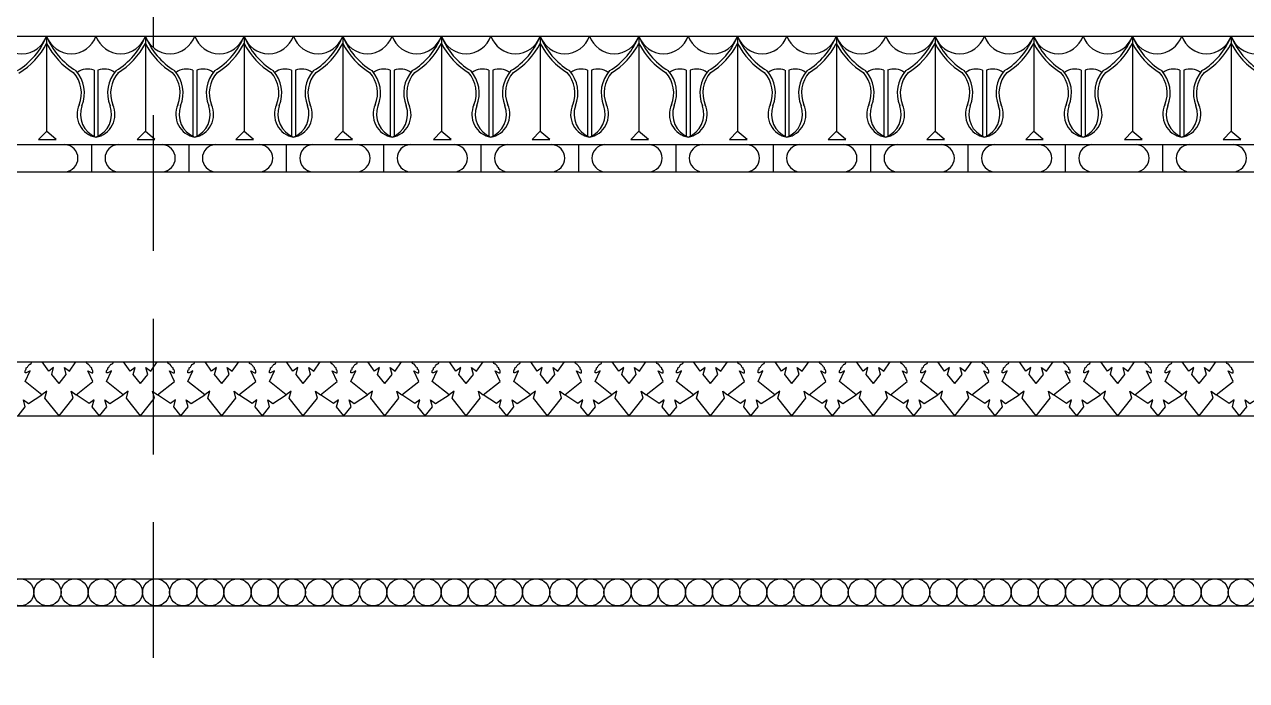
# Model space of a CAD drawing. Extents: x 140 to 2512, y 69 to 3554.
# Drawn here: x 627.9 to 1078.1, y 2522.1 to 2763.9 of the extents above; entities that cross this region are included whole.
import ezdxf

# ---------------------------------------------------------------- set-up
doc = ezdxf.new("R2010")
doc.units = 0
doc.header["$LTSCALE"] = 10
doc.header["$MEASUREMENT"] = 0
doc.linetypes.add('HIDDEN', pattern=[0.375, 0.25, -0.125])
for name, color, linetype in [('3', 3, 'CONTINUOUS'), ('7', 7, 'CONTINUOUS'), ('BH', 3, 'CONTINUOUS')]:
    doc.layers.add(name, color=color, linetype=linetype)

msp = doc.modelspace()

# ---------------------------------------------------------------- linework, layer by layer
at = {"layer": '3', "linetype": 'HIDDEN', "ltscale": 20}
msp.add_line((675.45, 205.47), (675.45, 3554.39), dxfattribs=at)
at = {"layer": '3'}
for p, q in [((636.11, 2759.59), (636.11, 2724.46)), ((672.47, 2759.59), (672.47, 2724.46)), ((708.84, 2759.59), (708.84, 2724.46)), ((745.2, 2759.59), (745.2, 2724.46)), ((781.56, 2759.59), (781.56, 2724.46)), ((817.93, 2759.59), (817.93, 2724.46)), ((854.29, 2759.59), (854.29, 2724.46)), ((890.65, 2759.59), (890.65, 2724.46)), ((927.02, 2759.59), (927.02, 2724.46)), ((963.38, 2759.59), (963.38, 2724.46)), ((999.74, 2759.59), (999.74, 2724.46)), ((1036.11, 2759.59), (1036.11, 2724.46)), ((1072.47, 2759.59), (1072.47, 2724.46)), ((653.56, 2747.03), (653.56, 2722.65)), ((655.02, 2747.03), (655.02, 2722.65)), ((689.93, 2747.03), (689.93, 2722.65)), ((691.38, 2747.03), (691.38, 2722.65)), ((726.29, 2747.03), (726.29, 2722.65)), ((727.74, 2747.03), (727.74, 2722.65)), ((762.65, 2747.03), (762.65, 2722.65)), ((764.11, 2747.03), (764.11, 2722.65)), ((799.02, 2747.03), (799.02, 2722.65)), ((800.47, 2747.03), (800.47, 2722.65)), ((835.38, 2747.03), (835.38, 2722.65)), ((836.84, 2747.03), (836.84, 2722.65)), ((871.74, 2747.03), (871.74, 2722.65)), ((873.2, 2747.03), (873.2, 2722.65)), ((908.11, 2747.03), (908.11, 2722.65)), ((909.56, 2747.03), (909.56, 2722.65)), ((944.47, 2747.03), (944.47, 2722.65)), ((945.93, 2747.03), (945.93, 2722.65)), ((980.84, 2747.03), (980.84, 2722.65)), ((982.29, 2747.03), (982.29, 2722.65)), ((1017.2, 2747.03), (1017.2, 2722.65)), ((1018.65, 2747.03), (1018.65, 2722.65)), ((1053.56, 2747.03), (1053.56, 2722.65)), ((1055.02, 2747.03), (1055.02, 2722.65)), ((636.13, 2724.56), (633.14, 2721.44)), ((639.63, 2721.44), (636, 2724.56)), ((672.49, 2724.56), (669.5, 2721.44)), ((676, 2721.44), (672.36, 2724.56)), ((708.85, 2724.56), (705.86, 2721.44)), ((712.36, 2721.44), (708.72, 2724.56)), ((745.22, 2724.56), (742.23, 2721.44)), ((748.73, 2721.44), (745.09, 2724.56)), ((781.58, 2724.56), (778.59, 2721.44)), ((785.09, 2721.44), (781.45, 2724.56)), ((817.94, 2724.56), (814.96, 2721.44)), ((821.45, 2721.44), (817.81, 2724.56)), ((854.31, 2724.56), (851.32, 2721.44)), ((857.82, 2721.44), (854.18, 2724.56)), ((890.67, 2724.56), (887.68, 2721.44)), ((894.18, 2721.44), (890.54, 2724.56)), ((927.03, 2724.56), (924.05, 2721.44)), ((930.54, 2721.44), (926.9, 2724.56)), ((963.4, 2724.56), (960.41, 2721.44)), ((966.91, 2721.44), (963.27, 2724.56)), ((999.76, 2724.56), (996.77, 2721.44)), ((1003.27, 2721.44), (999.63, 2724.56)), ((1036.13, 2724.56), (1033.14, 2721.44)), ((1039.63, 2721.44), (1036, 2724.56)), ((1072.49, 2724.56), (1069.5, 2721.44)), ((1076, 2721.44), (1072.36, 2724.56)), ((633.14, 2721.44), (639.63, 2721.44)), ((669.5, 2721.44), (676, 2721.44)), ((705.86, 2721.44), (712.36, 2721.44)), ((742.23, 2721.44), (748.73, 2721.44)), ((778.59, 2721.44), (785.09, 2721.44)), ((814.96, 2721.44), (821.45, 2721.44)), ((851.32, 2721.44), (857.82, 2721.44)), ((887.68, 2721.44), (894.18, 2721.44)), ((924.05, 2721.44), (930.54, 2721.44)), ((960.41, 2721.44), (966.91, 2721.44)), ((996.77, 2721.44), (1003.27, 2721.44)), ((1033.14, 2721.44), (1039.63, 2721.44)), ((1069.5, 2721.44), (1076, 2721.44))]:
    msp.add_line(p, q, dxfattribs=at)
for centre, radius, start, end in [((627.02, 2762.72), 9.61, 198.9672, 341.0328), ((612.03, 2769.1), 25.89, 300.9337, 338.4416), ((612.03, 2769.1), 26.98, 300.9337, 333.1807), ((645.2, 2762.72), 9.61, 198.9672, 341.0328), ((660.18, 2769.1), 25.89, 201.5584, 239.0663), ((660.18, 2769.1), 26.98, 206.8193, 239.0663), ((663.38, 2762.72), 9.61, 198.9672, 341.0328), ((648.4, 2769.1), 25.89, 300.9337, 338.4416), ((648.4, 2769.1), 26.98, 300.9337, 333.1807), ((681.56, 2762.72), 9.61, 198.9672, 341.0328), ((696.55, 2769.1), 25.89, 201.5584, 239.0663), ((696.55, 2769.1), 26.98, 206.8193, 239.0663), ((699.74, 2762.72), 9.61, 198.9672, 341.0328), ((684.76, 2769.1), 25.89, 300.9337, 338.4416), ((684.76, 2769.1), 26.98, 300.9337, 333.1807), ((717.93, 2762.72), 9.61, 198.9672, 341.0328), ((732.91, 2769.1), 25.89, 201.5584, 239.0663), ((732.91, 2769.1), 26.98, 206.8193, 239.0663), ((736.11, 2762.72), 9.61, 198.9672, 341.0328), ((721.12, 2769.1), 25.89, 300.9337, 338.4416), ((721.12, 2769.1), 26.98, 300.9337, 333.1807), ((754.29, 2762.72), 9.61, 198.9672, 341.0328), ((769.27, 2769.1), 25.89, 201.5584, 239.0663), ((769.27, 2769.1), 26.98, 206.8193, 239.0663), ((772.47, 2762.72), 9.61, 198.9672, 341.0328), ((757.49, 2769.1), 25.89, 300.9337, 338.4416), ((757.49, 2769.1), 26.98, 300.9337, 333.1807), ((790.65, 2762.72), 9.61, 198.9672, 341.0328), ((805.64, 2769.1), 25.89, 201.5584, 239.0663), ((805.64, 2769.1), 26.98, 206.8193, 239.0663), ((808.84, 2762.72), 9.61, 198.9672, 341.0328), ((793.85, 2769.1), 25.89, 300.9337, 338.4416), ((793.85, 2769.1), 26.98, 300.9337, 333.1807), ((827.02, 2762.72), 9.61, 198.9672, 341.0328), ((842, 2769.1), 25.89, 201.5584, 239.0663), ((842, 2769.1), 26.98, 206.8193, 239.0663), ((845.2, 2762.72), 9.61, 198.9672, 341.0328), ((830.22, 2769.1), 25.89, 300.9337, 338.4416), ((830.22, 2769.1), 26.98, 300.9337, 333.1807), ((863.38, 2762.72), 9.61, 198.9672, 341.0328), ((878.37, 2769.1), 25.89, 201.5584, 239.0663), ((878.37, 2769.1), 26.98, 206.8193, 239.0663), ((881.56, 2762.72), 9.61, 198.9672, 341.0328), ((866.58, 2769.1), 25.89, 300.9337, 338.4416), ((866.58, 2769.1), 26.98, 300.9337, 333.1807), ((899.74, 2762.72), 9.61, 198.9672, 341.0328), ((914.73, 2769.1), 25.89, 201.5584, 239.0663), ((914.73, 2769.1), 26.98, 206.8193, 239.0663), ((917.93, 2762.72), 9.61, 198.9672, 341.0328), ((902.94, 2769.1), 25.89, 300.9337, 338.4416), ((902.94, 2769.1), 26.98, 300.9337, 333.1807), ((936.11, 2762.72), 9.61, 198.9672, 341.0328), ((951.09, 2769.1), 25.89, 201.5584, 239.0663), ((951.09, 2769.1), 26.98, 206.8193, 239.0663), ((954.29, 2762.72), 9.61, 198.9672, 341.0328), ((939.31, 2769.1), 25.89, 300.9337, 338.4416), ((939.31, 2769.1), 26.98, 300.9337, 333.1807), ((972.47, 2762.72), 9.61, 198.9672, 341.0328), ((987.46, 2769.1), 25.89, 201.5584, 239.0663), ((987.46, 2769.1), 26.98, 206.8193, 239.0663), ((990.65, 2762.72), 9.61, 198.9672, 341.0328), ((975.67, 2769.1), 25.89, 300.9337, 338.4416), ((975.67, 2769.1), 26.98, 300.9337, 333.1807), ((1008.84, 2762.72), 9.61, 198.9672, 341.0328), ((1023.82, 2769.1), 25.89, 201.5584, 239.0663), ((1023.82, 2769.1), 26.98, 206.8193, 239.0663), ((1027.02, 2762.72), 9.61, 198.9672, 341.0328), ((1012.03, 2769.1), 25.89, 300.9337, 338.4416), ((1012.03, 2769.1), 26.98, 300.9337, 333.1807), ((1045.2, 2762.72), 9.61, 198.9672, 341.0328), ((1060.18, 2769.1), 25.89, 201.5584, 239.0663), ((1060.18, 2769.1), 26.98, 206.8193, 239.0663), ((1063.38, 2762.72), 9.61, 198.9672, 341.0328), ((1048.4, 2769.1), 25.89, 300.9337, 338.4416), ((1048.4, 2769.1), 26.98, 300.9337, 333.1807), ((1096.55, 2769.1), 25.89, 201.5584, 239.0663), ((1081.56, 2762.72), 9.61, 198.9672, 341.0328), ((1096.55, 2769.1), 26.98, 206.8193, 239.0663), ((637.53, 2738.63), 12.48, 337.7846, 41.5211), ((651.26, 2740.76), 6.68, 69.8838, 125.0135), ((657.32, 2740.76), 6.68, 54.9865, 110.1162), ((671.05, 2738.63), 12.48, 138.4789, 202.2154), ((673.9, 2738.63), 12.48, 337.7846, 41.5211), ((687.63, 2740.76), 6.68, 69.8838, 125.0135), ((693.68, 2740.76), 6.68, 54.9865, 110.1162), ((707.41, 2738.63), 12.48, 138.4789, 202.2154), ((710.26, 2738.63), 12.48, 337.7846, 41.5211), ((723.99, 2740.76), 6.68, 69.8838, 125.0135), ((730.04, 2740.76), 6.68, 54.9865, 110.1162), ((743.77, 2738.63), 12.48, 138.4789, 202.2154), ((746.63, 2738.63), 12.48, 337.7846, 41.5211), ((760.36, 2740.76), 6.68, 69.8838, 125.0135), ((766.41, 2740.76), 6.68, 54.9865, 110.1162), ((780.14, 2738.63), 12.48, 138.4789, 202.2154), ((782.99, 2738.63), 12.48, 337.7846, 41.5211), ((796.72, 2740.76), 6.68, 69.8838, 125.0135), ((802.77, 2740.76), 6.68, 54.9865, 110.1162), ((816.5, 2738.63), 12.48, 138.4789, 202.2154), ((819.35, 2738.63), 12.48, 337.7846, 41.5211), ((833.08, 2740.76), 6.68, 69.8838, 125.0135), ((839.13, 2740.76), 6.68, 54.9865, 110.1162), ((852.86, 2738.63), 12.48, 138.4789, 202.2154), ((855.72, 2738.63), 12.48, 337.7846, 41.5211), ((869.45, 2740.76), 6.68, 69.8838, 125.0135), ((875.5, 2740.76), 6.68, 54.9865, 110.1162), ((889.23, 2738.63), 12.48, 138.4789, 202.2154), ((892.08, 2738.63), 12.48, 337.7846, 41.5211), ((905.81, 2740.76), 6.68, 69.8838, 125.0135), ((911.86, 2740.76), 6.68, 54.9865, 110.1162), ((925.59, 2738.63), 12.48, 138.4789, 202.2154), ((928.44, 2738.63), 12.48, 337.7846, 41.5211), ((942.17, 2740.76), 6.68, 69.8838, 125.0135), ((948.22, 2740.76), 6.68, 54.9865, 110.1162), ((961.95, 2738.63), 12.48, 138.4789, 202.2154), ((964.81, 2738.63), 12.48, 337.7846, 41.5211), ((978.54, 2740.76), 6.68, 69.8838, 125.0135), ((984.59, 2740.76), 6.68, 54.9865, 110.1162), ((998.32, 2738.63), 12.48, 138.4789, 202.2154), ((1001.17, 2738.63), 12.48, 337.7846, 41.5211), ((1014.9, 2740.76), 6.68, 69.8838, 125.0135), ((1020.95, 2740.76), 6.68, 54.9865, 110.1162), ((1034.68, 2738.63), 12.48, 138.4789, 202.2154), ((1037.53, 2738.63), 12.48, 337.7846, 41.5211), ((1051.26, 2740.76), 6.68, 69.8838, 125.0135), ((1057.32, 2740.76), 6.68, 54.9865, 110.1162), ((1071.05, 2738.63), 12.48, 138.4789, 202.2154), ((637.53, 2738.63), 11.39, 337.7846, 41.5211), ((671.05, 2738.63), 11.39, 138.4789, 202.2154), ((673.9, 2738.63), 11.39, 337.7846, 41.5211), ((707.41, 2738.63), 11.39, 138.4789, 202.2154), ((710.26, 2738.63), 11.39, 337.7846, 41.5211), ((743.77, 2738.63), 11.39, 138.4789, 202.2154), ((746.63, 2738.63), 11.39, 337.7846, 41.5211), ((780.14, 2738.63), 11.39, 138.4789, 202.2154), ((782.99, 2738.63), 11.39, 337.7846, 41.5211), ((816.5, 2738.63), 11.39, 138.4789, 202.2154), ((819.35, 2738.63), 11.39, 337.7846, 41.5211), ((852.86, 2738.63), 11.39, 138.4789, 202.2154), ((855.72, 2738.63), 11.39, 337.7846, 41.5211), ((889.23, 2738.63), 11.39, 138.4789, 202.2154), ((892.08, 2738.63), 11.39, 337.7846, 41.5211), ((925.59, 2738.63), 11.39, 138.4789, 202.2154), ((928.44, 2738.63), 11.39, 337.7846, 41.5211), ((961.95, 2738.63), 11.39, 138.4789, 202.2154), ((964.81, 2738.63), 11.39, 337.7846, 41.5211), ((998.32, 2738.63), 11.39, 138.4789, 202.2154), ((1001.17, 2738.63), 11.39, 337.7846, 41.5211), ((1034.68, 2738.63), 11.39, 138.4789, 202.2154), ((1037.53, 2738.63), 11.39, 337.7846, 41.5211), ((1071.05, 2738.63), 11.39, 138.4789, 202.2154), ((655.92, 2730.77), 8.61, 155.9841, 259.063), ((657.78, 2730.85), 9.22, 160.5785, 247.7515), ((652.66, 2730.77), 8.61, 280.937, 24.0159), ((650.8, 2730.85), 9.22, 292.2485, 19.4215), ((692.29, 2730.77), 8.61, 155.9841, 259.063), ((694.14, 2730.85), 9.22, 160.5785, 247.7515), ((689.02, 2730.77), 8.61, 280.937, 24.0159), ((687.16, 2730.85), 9.22, 292.2485, 19.4215), ((728.65, 2730.77), 8.61, 155.9841, 259.063), ((730.51, 2730.85), 9.22, 160.5785, 247.7515), ((725.38, 2730.77), 8.61, 280.937, 24.0159), ((723.53, 2730.85), 9.22, 292.2485, 19.4215), ((765.02, 2730.77), 8.61, 155.9841, 259.063), ((766.87, 2730.85), 9.22, 160.5785, 247.7515), ((761.75, 2730.77), 8.61, 280.937, 24.0159), ((759.89, 2730.85), 9.22, 292.2485, 19.4215), ((801.38, 2730.77), 8.61, 155.9841, 259.063), ((803.24, 2730.85), 9.22, 160.5785, 247.7515), ((798.11, 2730.77), 8.61, 280.937, 24.0159), ((796.25, 2730.85), 9.22, 292.2485, 19.4215), ((837.74, 2730.77), 8.61, 155.9841, 259.063), ((839.6, 2730.85), 9.22, 160.5785, 247.7515), ((834.47, 2730.77), 8.61, 280.937, 24.0159), ((832.62, 2730.85), 9.22, 292.2485, 19.4215), ((874.11, 2730.77), 8.61, 155.9841, 259.063), ((875.96, 2730.85), 9.22, 160.5785, 247.7515), ((870.84, 2730.77), 8.61, 280.937, 24.0159), ((868.98, 2730.85), 9.22, 292.2485, 19.4215), ((910.47, 2730.77), 8.61, 155.9841, 259.063), ((912.33, 2730.85), 9.22, 160.5785, 247.7515), ((907.2, 2730.77), 8.61, 280.937, 24.0159), ((905.34, 2730.85), 9.22, 292.2485, 19.4215), ((946.83, 2730.77), 8.61, 155.9841, 259.063), ((948.69, 2730.85), 9.22, 160.5785, 247.7515), ((943.57, 2730.77), 8.61, 280.937, 24.0159), ((941.71, 2730.85), 9.22, 292.2485, 19.4215), ((983.2, 2730.77), 8.61, 155.9841, 259.063), ((985.05, 2730.85), 9.22, 160.5785, 247.7515), ((979.93, 2730.77), 8.61, 280.937, 24.0159), ((978.07, 2730.85), 9.22, 292.2485, 19.4215), ((1019.56, 2730.77), 8.61, 155.9841, 259.063), ((1021.42, 2730.85), 9.22, 160.5785, 247.7515), ((1016.29, 2730.77), 8.61, 280.937, 24.0159), ((1014.44, 2730.85), 9.22, 292.2485, 19.4215), ((1055.92, 2730.77), 8.61, 155.9841, 259.063), ((1057.78, 2730.85), 9.22, 160.5785, 247.7515), ((1052.66, 2730.77), 8.61, 280.937, 24.0159), ((1050.8, 2730.85), 9.22, 292.2485, 19.4215)]:
    msp.add_arc(centre, radius, start, end, dxfattribs=at)
at = {"layer": '7'}
for p, q in [((475.4, 2759.61), (1577.84, 2759.61)), ((505.4, 2719.61), (1578.3, 2719.61)), ((505.4, 2709.61), (1578.2, 2709.61)), ((505.4, 2639.61), (1575.06, 2639.61)), ((510.4, 2619.61), (1573.38, 2619.61)), ((510.4, 2559.61), (1566.24, 2559.61)), ((520.4, 2549.61), (1564.74, 2549.61))]:
    msp.add_line(p, q, dxfattribs=at)
at = {"layer": 'BH'}
for p, q in [((652.63, 2719.59), (652.63, 2709.61)), ((688.5, 2719.59), (688.5, 2709.61)), ((724.37, 2719.59), (724.37, 2709.61)), ((760.25, 2719.59), (760.25, 2709.61)), ((796.12, 2719.59), (796.12, 2709.61)), ((831.99, 2719.59), (831.99, 2709.61)), ((867.86, 2719.59), (867.86, 2709.61)), ((903.73, 2719.59), (903.73, 2709.61)), ((939.61, 2719.59), (939.61, 2709.61)), ((975.48, 2719.59), (975.48, 2709.61)), ((1011.35, 2719.59), (1011.35, 2709.61)), ((1047.22, 2719.59), (1047.22, 2709.61))]:
    msp.add_line(p, q, dxfattribs=at)
for points in [[(640.67, 2619.61), (635.5, 2626.21), (636.19, 2628.72), (634.36, 2627.35), (628.17, 2632.36), (629.99, 2636.24), (628.62, 2635.55), (628.4, 2635.55), (628.17, 2635.55), (628.17, 2635.78), (628.17, 2636.24), (628.4, 2636.69), (628.62, 2636.69), (628.62, 2636.92), (628.62, 2637.15), (628.62, 2637.38), (629.08, 2637.61), (629.31, 2638.06), (629.77, 2638.52), (629.77, 2638.75), (629.99, 2638.75), (630.45, 2638.97), (630.68, 2639.66)], [(640.67, 2631.52), (638, 2634.93), (638.68, 2637.44), (636.86, 2636.07), (634.46, 2639.61)], [(640.67, 2619.61), (645.83, 2626.21), (645.15, 2628.72), (646.97, 2627.35), (653.17, 2632.36), (651.34, 2636.24), (652.71, 2635.55), (652.94, 2635.55), (653.17, 2635.55), (653.17, 2635.78), (653.17, 2636.24), (652.94, 2636.69), (652.71, 2636.69), (652.71, 2636.92), (652.71, 2637.15), (652.71, 2637.38), (652.26, 2637.61), (652.03, 2638.06), (651.57, 2638.52), (651.57, 2638.75), (651.34, 2638.75), (650.89, 2638.97), (650.66, 2639.66)], [(640.67, 2631.52), (643.34, 2634.93), (642.65, 2637.44), (644.48, 2636.07), (646.88, 2639.61)], [(670.67, 2619.61), (665.5, 2626.21), (666.19, 2628.72), (664.36, 2627.35), (658.17, 2632.36), (659.99, 2636.24), (658.62, 2635.55), (658.4, 2635.55), (658.17, 2635.55), (658.17, 2635.78), (658.17, 2636.24), (658.4, 2636.69), (658.62, 2636.69), (658.62, 2636.92), (658.62, 2637.15), (658.62, 2637.38), (659.08, 2637.61), (659.31, 2638.06), (659.77, 2638.52), (659.77, 2638.75), (659.99, 2638.75), (660.45, 2638.97), (660.68, 2639.66)], [(670.67, 2631.52), (668, 2634.93), (668.68, 2637.44), (666.86, 2636.07), (664.46, 2639.61)], [(670.67, 2619.61), (675.83, 2626.21), (675.15, 2628.72), (676.97, 2627.35), (683.17, 2632.36), (681.34, 2636.24), (682.71, 2635.55), (682.94, 2635.55), (683.17, 2635.55), (683.17, 2635.78), (683.17, 2636.24), (682.94, 2636.69), (682.71, 2636.69), (682.71, 2636.92), (682.71, 2637.15), (682.71, 2637.38), (682.26, 2637.61), (682.03, 2638.06), (681.57, 2638.52), (681.57, 2638.75), (681.34, 2638.75), (680.89, 2638.97), (680.66, 2639.66)], [(670.67, 2631.52), (673.34, 2634.93), (672.65, 2637.44), (674.48, 2636.07), (676.88, 2639.61)], [(700.67, 2619.61), (695.5, 2626.21), (696.19, 2628.72), (694.36, 2627.35), (688.17, 2632.36), (689.99, 2636.24), (688.62, 2635.55), (688.4, 2635.55), (688.17, 2635.55), (688.17, 2635.78), (688.17, 2636.24), (688.4, 2636.69), (688.62, 2636.69), (688.62, 2636.92), (688.62, 2637.15), (688.62, 2637.38), (689.08, 2637.61), (689.31, 2638.06), (689.77, 2638.52), (689.77, 2638.75), (689.99, 2638.75), (690.45, 2638.97), (690.68, 2639.66)], [(700.67, 2631.52), (698, 2634.93), (698.68, 2637.44), (696.86, 2636.07), (694.46, 2639.61)], [(700.67, 2619.61), (705.83, 2626.21), (705.15, 2628.72), (706.97, 2627.35), (713.17, 2632.36), (711.34, 2636.24), (712.71, 2635.55), (712.94, 2635.55), (713.17, 2635.55), (713.17, 2635.78), (713.17, 2636.24), (712.94, 2636.69), (712.71, 2636.69), (712.71, 2636.92), (712.71, 2637.15), (712.71, 2637.38), (712.26, 2637.61), (712.03, 2638.06), (711.57, 2638.52), (711.57, 2638.75), (711.34, 2638.75), (710.89, 2638.97), (710.66, 2639.66)], [(700.67, 2631.52), (703.34, 2634.93), (702.65, 2637.44), (704.48, 2636.07), (706.88, 2639.61)], [(730.67, 2619.61), (725.5, 2626.21), (726.19, 2628.72), (724.36, 2627.35), (718.17, 2632.36), (719.99, 2636.24), (718.62, 2635.55), (718.4, 2635.55), (718.17, 2635.55), (718.17, 2635.78), (718.17, 2636.24), (718.4, 2636.69), (718.62, 2636.69), (718.62, 2636.92), (718.62, 2637.15), (718.62, 2637.38), (719.08, 2637.61), (719.31, 2638.06), (719.77, 2638.52), (719.77, 2638.75), (719.99, 2638.75), (720.45, 2638.97), (720.68, 2639.66)], [(730.67, 2631.52), (728, 2634.93), (728.68, 2637.44), (726.86, 2636.07), (724.46, 2639.61)], [(730.67, 2619.61), (735.83, 2626.21), (735.15, 2628.72), (736.97, 2627.35), (743.17, 2632.36), (741.34, 2636.24), (742.71, 2635.55), (742.94, 2635.55), (743.17, 2635.55), (743.17, 2635.78), (743.17, 2636.24), (742.94, 2636.69), (742.71, 2636.69), (742.71, 2636.92), (742.71, 2637.15), (742.71, 2637.38), (742.26, 2637.61), (742.03, 2638.06), (741.57, 2638.52), (741.57, 2638.75), (741.34, 2638.75), (740.89, 2638.97), (740.66, 2639.66)], [(730.67, 2631.52), (733.34, 2634.93), (732.65, 2637.44), (734.48, 2636.07), (736.88, 2639.61)], [(760.67, 2619.61), (755.5, 2626.21), (756.19, 2628.72), (754.36, 2627.35), (748.17, 2632.36), (749.99, 2636.24), (748.62, 2635.55), (748.4, 2635.55), (748.17, 2635.55), (748.17, 2635.78), (748.17, 2636.24), (748.4, 2636.69), (748.62, 2636.69), (748.62, 2636.92), (748.62, 2637.15), (748.62, 2637.38), (749.08, 2637.61), (749.31, 2638.06), (749.77, 2638.52), (749.77, 2638.75), (749.99, 2638.75), (750.45, 2638.97), (750.68, 2639.66)], [(760.67, 2631.52), (758, 2634.93), (758.68, 2637.44), (756.86, 2636.07), (754.46, 2639.61)], [(760.67, 2619.61), (765.83, 2626.21), (765.15, 2628.72), (766.97, 2627.35), (773.17, 2632.36), (771.34, 2636.24), (772.71, 2635.55), (772.94, 2635.55), (773.17, 2635.55), (773.17, 2635.78), (773.17, 2636.24), (772.94, 2636.69), (772.71, 2636.69), (772.71, 2636.92), (772.71, 2637.15), (772.71, 2637.38), (772.26, 2637.61), (772.03, 2638.06), (771.57, 2638.52), (771.57, 2638.75), (771.34, 2638.75), (770.89, 2638.97), (770.66, 2639.66)], [(760.67, 2631.52), (763.34, 2634.93), (762.65, 2637.44), (764.48, 2636.07), (766.88, 2639.61)], [(790.67, 2619.61), (785.5, 2626.21), (786.19, 2628.72), (784.36, 2627.35), (778.17, 2632.36), (779.99, 2636.24), (778.62, 2635.55), (778.4, 2635.55), (778.17, 2635.55), (778.17, 2635.78), (778.17, 2636.24), (778.4, 2636.69), (778.62, 2636.69), (778.62, 2636.92), (778.62, 2637.15), (778.62, 2637.38), (779.08, 2637.61), (779.31, 2638.06), (779.77, 2638.52), (779.77, 2638.75), (779.99, 2638.75), (780.45, 2638.97), (780.68, 2639.66)], [(790.67, 2631.52), (788, 2634.93), (788.68, 2637.44), (786.86, 2636.07), (784.46, 2639.61)], [(790.67, 2619.61), (795.83, 2626.21), (795.15, 2628.72), (796.97, 2627.35), (803.17, 2632.36), (801.34, 2636.24), (802.71, 2635.55), (802.94, 2635.55), (803.17, 2635.55), (803.17, 2635.78), (803.17, 2636.24), (802.94, 2636.69), (802.71, 2636.69), (802.71, 2636.92), (802.71, 2637.15), (802.71, 2637.38), (802.26, 2637.61), (802.03, 2638.06), (801.57, 2638.52), (801.57, 2638.75), (801.34, 2638.75), (800.89, 2638.97), (800.66, 2639.66)], [(790.67, 2631.52), (793.34, 2634.93), (792.65, 2637.44), (794.48, 2636.07), (796.88, 2639.61)], [(820.67, 2619.61), (815.5, 2626.21), (816.19, 2628.72), (814.36, 2627.35), (808.17, 2632.36), (809.99, 2636.24), (808.62, 2635.55), (808.4, 2635.55), (808.17, 2635.55), (808.17, 2635.78), (808.17, 2636.24), (808.4, 2636.69), (808.62, 2636.69), (808.62, 2636.92), (808.62, 2637.15), (808.62, 2637.38), (809.08, 2637.61), (809.31, 2638.06), (809.77, 2638.52), (809.77, 2638.75), (809.99, 2638.75), (810.45, 2638.97), (810.68, 2639.66)], [(820.67, 2631.52), (818, 2634.93), (818.68, 2637.44), (816.86, 2636.07), (814.46, 2639.61)], [(820.67, 2619.61), (825.83, 2626.21), (825.15, 2628.72), (826.97, 2627.35), (833.17, 2632.36), (831.34, 2636.24), (832.71, 2635.55), (832.94, 2635.55), (833.17, 2635.55), (833.17, 2635.78), (833.17, 2636.24), (832.94, 2636.69), (832.71, 2636.69), (832.71, 2636.92), (832.71, 2637.15), (832.71, 2637.38), (832.26, 2637.61), (832.03, 2638.06), (831.57, 2638.52), (831.57, 2638.75), (831.34, 2638.75), (830.89, 2638.97), (830.66, 2639.66)], [(820.67, 2631.52), (823.34, 2634.93), (822.65, 2637.44), (824.48, 2636.07), (826.88, 2639.61)], [(850.67, 2619.61), (845.5, 2626.21), (846.19, 2628.72), (844.36, 2627.35), (838.17, 2632.36), (839.99, 2636.24), (838.62, 2635.55), (838.4, 2635.55), (838.17, 2635.55), (838.17, 2635.78), (838.17, 2636.24), (838.4, 2636.69), (838.62, 2636.69), (838.62, 2636.92), (838.62, 2637.15), (838.62, 2637.38), (839.08, 2637.61), (839.31, 2638.06), (839.77, 2638.52), (839.77, 2638.75), (839.99, 2638.75), (840.45, 2638.97), (840.68, 2639.66)], [(850.67, 2631.52), (848, 2634.93), (848.68, 2637.44), (846.86, 2636.07), (844.46, 2639.61)], [(850.67, 2619.61), (855.83, 2626.21), (855.15, 2628.72), (856.97, 2627.35), (863.17, 2632.36), (861.34, 2636.24), (862.71, 2635.55), (862.94, 2635.55), (863.17, 2635.55), (863.17, 2635.78), (863.17, 2636.24), (862.94, 2636.69), (862.71, 2636.69), (862.71, 2636.92), (862.71, 2637.15), (862.71, 2637.38), (862.26, 2637.61), (862.03, 2638.06), (861.57, 2638.52), (861.57, 2638.75), (861.34, 2638.75), (860.89, 2638.97), (860.66, 2639.66)], [(850.67, 2631.52), (853.34, 2634.93), (852.65, 2637.44), (854.48, 2636.07), (856.88, 2639.61)], [(880.67, 2619.61), (875.5, 2626.21), (876.19, 2628.72), (874.36, 2627.35), (868.17, 2632.36), (869.99, 2636.24), (868.62, 2635.55), (868.4, 2635.55), (868.17, 2635.55), (868.17, 2635.78), (868.17, 2636.24), (868.4, 2636.69), (868.62, 2636.69), (868.62, 2636.92), (868.62, 2637.15), (868.62, 2637.38), (869.08, 2637.61), (869.31, 2638.06), (869.77, 2638.52), (869.77, 2638.75), (869.99, 2638.75), (870.45, 2638.97), (870.68, 2639.66)], [(880.67, 2631.52), (878, 2634.93), (878.68, 2637.44), (876.86, 2636.07), (874.46, 2639.61)], [(880.67, 2619.61), (885.83, 2626.21), (885.15, 2628.72), (886.97, 2627.35), (893.17, 2632.36), (891.34, 2636.24), (892.71, 2635.55), (892.94, 2635.55), (893.17, 2635.55), (893.17, 2635.78), (893.17, 2636.24), (892.94, 2636.69), (892.71, 2636.69), (892.71, 2636.92), (892.71, 2637.15), (892.71, 2637.38), (892.26, 2637.61), (892.03, 2638.06), (891.57, 2638.52), (891.57, 2638.75), (891.34, 2638.75), (890.89, 2638.97), (890.66, 2639.66)], [(880.67, 2631.52), (883.34, 2634.93), (882.65, 2637.44), (884.48, 2636.07), (886.88, 2639.61)], [(910.67, 2619.61), (905.5, 2626.21), (906.19, 2628.72), (904.36, 2627.35), (898.17, 2632.36), (899.99, 2636.24), (898.62, 2635.55), (898.4, 2635.55), (898.17, 2635.55), (898.17, 2635.78), (898.17, 2636.24), (898.4, 2636.69), (898.62, 2636.69), (898.62, 2636.92), (898.62, 2637.15), (898.62, 2637.38), (899.08, 2637.61), (899.31, 2638.06), (899.77, 2638.52), (899.77, 2638.75), (899.99, 2638.75), (900.45, 2638.97), (900.68, 2639.66)], [(910.67, 2631.52), (908, 2634.93), (908.68, 2637.44), (906.86, 2636.07), (904.46, 2639.61)], [(910.67, 2619.61), (915.83, 2626.21), (915.15, 2628.72), (916.97, 2627.35), (923.17, 2632.36), (921.34, 2636.24), (922.71, 2635.55), (922.94, 2635.55), (923.17, 2635.55), (923.17, 2635.78), (923.17, 2636.24), (922.94, 2636.69), (922.71, 2636.69), (922.71, 2636.92), (922.71, 2637.15), (922.71, 2637.38), (922.26, 2637.61), (922.03, 2638.06), (921.57, 2638.52), (921.57, 2638.75), (921.34, 2638.75), (920.89, 2638.97), (920.66, 2639.66)], [(910.67, 2631.52), (913.34, 2634.93), (912.65, 2637.44), (914.48, 2636.07), (916.88, 2639.61)], [(940.67, 2619.61), (935.5, 2626.21), (936.19, 2628.72), (934.36, 2627.35), (928.17, 2632.36), (929.99, 2636.24), (928.62, 2635.55), (928.4, 2635.55), (928.17, 2635.55), (928.17, 2635.78), (928.17, 2636.24), (928.4, 2636.69), (928.62, 2636.69), (928.62, 2636.92), (928.62, 2637.15), (928.62, 2637.38), (929.08, 2637.61), (929.31, 2638.06), (929.77, 2638.52), (929.77, 2638.75), (929.99, 2638.75), (930.45, 2638.97), (930.68, 2639.66)], [(940.67, 2631.52), (938, 2634.93), (938.68, 2637.44), (936.86, 2636.07), (934.46, 2639.61)], [(940.67, 2619.61), (945.83, 2626.21), (945.15, 2628.72), (946.97, 2627.35), (953.17, 2632.36), (951.34, 2636.24), (952.71, 2635.55), (952.94, 2635.55), (953.17, 2635.55), (953.17, 2635.78), (953.17, 2636.24), (952.94, 2636.69), (952.71, 2636.69), (952.71, 2636.92), (952.71, 2637.15), (952.71, 2637.38), (952.26, 2637.61), (952.03, 2638.06), (951.57, 2638.52), (951.57, 2638.75), (951.34, 2638.75), (950.89, 2638.97), (950.66, 2639.66)], [(940.67, 2631.52), (943.34, 2634.93), (942.65, 2637.44), (944.48, 2636.07), (946.88, 2639.61)], [(970.67, 2619.61), (965.5, 2626.21), (966.19, 2628.72), (964.36, 2627.35), (958.17, 2632.36), (959.99, 2636.24), (958.62, 2635.55), (958.4, 2635.55), (958.17, 2635.55), (958.17, 2635.78), (958.17, 2636.24), (958.4, 2636.69), (958.62, 2636.69), (958.62, 2636.92), (958.62, 2637.15), (958.62, 2637.38), (959.08, 2637.61), (959.31, 2638.06), (959.77, 2638.52), (959.77, 2638.75), (959.99, 2638.75), (960.45, 2638.97), (960.68, 2639.66)], [(970.67, 2631.52), (968, 2634.93), (968.68, 2637.44), (966.86, 2636.07), (964.46, 2639.61)], [(970.67, 2619.61), (975.83, 2626.21), (975.15, 2628.72), (976.97, 2627.35), (983.17, 2632.36), (981.34, 2636.24), (982.71, 2635.55), (982.94, 2635.55), (983.17, 2635.55), (983.17, 2635.78), (983.17, 2636.24), (982.94, 2636.69), (982.71, 2636.69), (982.71, 2636.92), (982.71, 2637.15), (982.71, 2637.38), (982.26, 2637.61), (982.03, 2638.06), (981.57, 2638.52), (981.57, 2638.75), (981.34, 2638.75), (980.89, 2638.97), (980.66, 2639.66)], [(970.67, 2631.52), (973.34, 2634.93), (972.65, 2637.44), (974.48, 2636.07), (976.88, 2639.61)], [(1000.67, 2619.61), (995.5, 2626.21), (996.19, 2628.72), (994.36, 2627.35), (988.17, 2632.36), (989.99, 2636.24), (988.62, 2635.55), (988.4, 2635.55), (988.17, 2635.55), (988.17, 2635.78), (988.17, 2636.24), (988.4, 2636.69), (988.62, 2636.69), (988.62, 2636.92), (988.62, 2637.15), (988.62, 2637.38), (989.08, 2637.61), (989.31, 2638.06), (989.77, 2638.52), (989.77, 2638.75), (989.99, 2638.75), (990.45, 2638.97), (990.68, 2639.66)], [(1000.67, 2631.52), (998, 2634.93), (998.68, 2637.44), (996.86, 2636.07), (994.46, 2639.61)], [(1000.67, 2619.61), (1005.83, 2626.21), (1005.15, 2628.72), (1006.97, 2627.35), (1013.17, 2632.36), (1011.34, 2636.24), (1012.71, 2635.55), (1012.94, 2635.55), (1013.17, 2635.55), (1013.17, 2635.78), (1013.17, 2636.24), (1012.94, 2636.69), (1012.71, 2636.69), (1012.71, 2636.92), (1012.71, 2637.15), (1012.71, 2637.38), (1012.26, 2637.61), (1012.03, 2638.06), (1011.57, 2638.52), (1011.57, 2638.75), (1011.34, 2638.75), (1010.89, 2638.97), (1010.66, 2639.66)], [(1000.67, 2631.52), (1003.34, 2634.93), (1002.65, 2637.44), (1004.48, 2636.07), (1006.88, 2639.61)], [(1030.67, 2619.61), (1025.5, 2626.21), (1026.19, 2628.72), (1024.36, 2627.35), (1018.17, 2632.36), (1019.99, 2636.24), (1018.62, 2635.55), (1018.4, 2635.55), (1018.17, 2635.55), (1018.17, 2635.78), (1018.17, 2636.24), (1018.4, 2636.69), (1018.62, 2636.69), (1018.62, 2636.92), (1018.62, 2637.15), (1018.62, 2637.38), (1019.08, 2637.61), (1019.31, 2638.06), (1019.77, 2638.52), (1019.77, 2638.75), (1019.99, 2638.75), (1020.45, 2638.97), (1020.68, 2639.66)], [(1030.67, 2631.52), (1028, 2634.93), (1028.68, 2637.44), (1026.86, 2636.07), (1024.46, 2639.61)], [(1030.67, 2619.61), (1035.83, 2626.21), (1035.15, 2628.72), (1036.97, 2627.35), (1043.17, 2632.36), (1041.34, 2636.24), (1042.71, 2635.55), (1042.94, 2635.55), (1043.17, 2635.55), (1043.17, 2635.78), (1043.17, 2636.24), (1042.94, 2636.69), (1042.71, 2636.69), (1042.71, 2636.92), (1042.71, 2637.15), (1042.71, 2637.38), (1042.26, 2637.61), (1042.03, 2638.06), (1041.57, 2638.52), (1041.57, 2638.75), (1041.34, 2638.75), (1040.89, 2638.97), (1040.66, 2639.66)], [(1030.67, 2631.52), (1033.34, 2634.93), (1032.65, 2637.44), (1034.48, 2636.07), (1036.88, 2639.61)], [(1060.67, 2619.61), (1055.5, 2626.21), (1056.19, 2628.72), (1054.36, 2627.35), (1048.17, 2632.36), (1049.99, 2636.24), (1048.62, 2635.55), (1048.4, 2635.55), (1048.17, 2635.55), (1048.17, 2635.78), (1048.17, 2636.24), (1048.4, 2636.69), (1048.62, 2636.69), (1048.62, 2636.92), (1048.62, 2637.15), (1048.62, 2637.38), (1049.08, 2637.61), (1049.31, 2638.06), (1049.77, 2638.52), (1049.77, 2638.75), (1049.99, 2638.75), (1050.45, 2638.97), (1050.68, 2639.66)], [(1060.67, 2631.52), (1058, 2634.93), (1058.68, 2637.44), (1056.86, 2636.07), (1054.46, 2639.61)], [(1060.67, 2619.61), (1065.83, 2626.21), (1065.15, 2628.72), (1066.97, 2627.35), (1073.17, 2632.36), (1071.34, 2636.24), (1072.71, 2635.55), (1072.94, 2635.55), (1073.17, 2635.55), (1073.17, 2635.78), (1073.17, 2636.24), (1072.94, 2636.69), (1072.71, 2636.69), (1072.71, 2636.92), (1072.71, 2637.15), (1072.71, 2637.38), (1072.26, 2637.61), (1072.03, 2638.06), (1071.57, 2638.52), (1071.57, 2638.75), (1071.34, 2638.75), (1070.89, 2638.97), (1070.66, 2639.66)], [(1060.67, 2631.52), (1063.34, 2634.93), (1062.65, 2637.44), (1064.48, 2636.07), (1066.88, 2639.61)], [(625.58, 2619.61), (628.25, 2623.02), (627.57, 2625.53), (629.39, 2624.16), (634.36, 2627.35)], [(655.58, 2619.61), (652.91, 2623.02), (653.59, 2625.53), (651.77, 2624.16), (646.97, 2627.35)], [(655.58, 2619.61), (658.25, 2623.02), (657.57, 2625.53), (659.39, 2624.16), (664.36, 2627.35)], [(685.58, 2619.61), (682.91, 2623.02), (683.59, 2625.53), (681.77, 2624.16), (676.97, 2627.35)], [(685.58, 2619.61), (688.25, 2623.02), (687.57, 2625.53), (689.39, 2624.16), (694.36, 2627.35)], [(715.58, 2619.61), (712.91, 2623.02), (713.59, 2625.53), (711.77, 2624.16), (706.97, 2627.35)], [(715.58, 2619.61), (718.25, 2623.02), (717.57, 2625.53), (719.39, 2624.16), (724.36, 2627.35)], [(745.58, 2619.61), (742.91, 2623.02), (743.59, 2625.53), (741.77, 2624.16), (736.97, 2627.35)], [(745.58, 2619.61), (748.25, 2623.02), (747.57, 2625.53), (749.39, 2624.16), (754.36, 2627.35)], [(775.58, 2619.61), (772.91, 2623.02), (773.59, 2625.53), (771.77, 2624.16), (766.97, 2627.35)], [(775.58, 2619.61), (778.25, 2623.02), (777.57, 2625.53), (779.39, 2624.16), (784.36, 2627.35)], [(805.58, 2619.61), (802.91, 2623.02), (803.59, 2625.53), (801.77, 2624.16), (796.97, 2627.35)], [(805.58, 2619.61), (808.25, 2623.02), (807.57, 2625.53), (809.39, 2624.16), (814.36, 2627.35)], [(835.58, 2619.61), (832.91, 2623.02), (833.59, 2625.53), (831.77, 2624.16), (826.97, 2627.35)], [(835.58, 2619.61), (838.25, 2623.02), (837.57, 2625.53), (839.39, 2624.16), (844.36, 2627.35)], [(865.58, 2619.61), (862.91, 2623.02), (863.59, 2625.53), (861.77, 2624.16), (856.97, 2627.35)], [(865.58, 2619.61), (868.25, 2623.02), (867.57, 2625.53), (869.39, 2624.16), (874.36, 2627.35)], [(895.58, 2619.61), (892.91, 2623.02), (893.59, 2625.53), (891.77, 2624.16), (886.97, 2627.35)], [(895.58, 2619.61), (898.25, 2623.02), (897.57, 2625.53), (899.39, 2624.16), (904.36, 2627.35)], [(925.58, 2619.61), (922.91, 2623.02), (923.59, 2625.53), (921.77, 2624.16), (916.97, 2627.35)], [(925.58, 2619.61), (928.25, 2623.02), (927.57, 2625.53), (929.39, 2624.16), (934.36, 2627.35)], [(955.58, 2619.61), (952.91, 2623.02), (953.59, 2625.53), (951.77, 2624.16), (946.97, 2627.35)], [(955.58, 2619.61), (958.25, 2623.02), (957.57, 2625.53), (959.39, 2624.16), (964.36, 2627.35)], [(985.58, 2619.61), (982.91, 2623.02), (983.59, 2625.53), (981.77, 2624.16), (976.97, 2627.35)], [(985.58, 2619.61), (988.25, 2623.02), (987.57, 2625.53), (989.39, 2624.16), (994.36, 2627.35)], [(1015.58, 2619.61), (1012.91, 2623.02), (1013.59, 2625.53), (1011.77, 2624.16), (1006.97, 2627.35)], [(1015.58, 2619.61), (1018.25, 2623.02), (1017.57, 2625.53), (1019.39, 2624.16), (1024.36, 2627.35)], [(1045.58, 2619.61), (1042.91, 2623.02), (1043.59, 2625.53), (1041.77, 2624.16), (1036.97, 2627.35)], [(1045.58, 2619.61), (1048.25, 2623.02), (1047.57, 2625.53), (1049.39, 2624.16), (1054.36, 2627.35)], [(1075.58, 2619.61), (1072.91, 2623.02), (1073.59, 2625.53), (1071.77, 2624.16), (1066.97, 2627.35)], [(1075.58, 2619.61), (1078.25, 2623.02), (1077.57, 2625.53), (1079.39, 2624.16), (1084.36, 2627.35)]]:
    msp.add_lwpolyline(points, dxfattribs=at)
for centre in [(626.42, 2554.61), (636.42, 2554.61), (646.42, 2554.61), (656.42, 2554.61), (666.42, 2554.61), (676.42, 2554.61), (686.42, 2554.61), (696.42, 2554.61), (706.42, 2554.61), (716.42, 2554.61), (726.42, 2554.61), (736.42, 2554.61), (746.42, 2554.61), (756.42, 2554.61), (766.42, 2554.61), (776.42, 2554.61), (786.42, 2554.61), (796.42, 2554.61), (806.42, 2554.61), (816.42, 2554.61), (826.42, 2554.61), (836.42, 2554.61), (846.42, 2554.61), (856.42, 2554.61), (866.42, 2554.61), (876.42, 2554.61), (886.42, 2554.61), (896.42, 2554.61), (906.42, 2554.61), (916.42, 2554.61), (926.42, 2554.61), (936.42, 2554.61), (946.42, 2554.61), (956.42, 2554.61), (966.42, 2554.61), (976.42, 2554.61), (986.42, 2554.61), (996.42, 2554.61), (1006.42, 2554.61), (1016.42, 2554.61), (1026.42, 2554.61), (1036.42, 2554.61), (1046.42, 2554.61), (1056.42, 2554.61), (1066.42, 2554.61), (1076.42, 2554.61)]:
    msp.add_circle(centre, 5, dxfattribs=at)
for centre, start, end in [((642.64, 2714.61), 272.5097, 87.4903), ((662.62, 2714.61), 92.5097, 267.4903), ((678.51, 2714.61), 272.5097, 87.4903), ((698.49, 2714.61), 92.5097, 267.4903), ((714.38, 2714.61), 272.5097, 87.4903), ((734.36, 2714.61), 92.5097, 267.4903), ((750.26, 2714.61), 272.5097, 87.4903), ((770.24, 2714.61), 92.5097, 267.4903), ((786.13, 2714.61), 272.5097, 87.4903), ((806.11, 2714.61), 92.5097, 267.4903), ((822, 2714.61), 272.5097, 87.4903), ((841.98, 2714.61), 92.5097, 267.4903), ((857.87, 2714.61), 272.5097, 87.4903), ((877.85, 2714.61), 92.5097, 267.4903), ((893.74, 2714.61), 272.5097, 87.4903), ((913.72, 2714.61), 92.5097, 267.4903), ((929.62, 2714.61), 272.5097, 87.4903), ((949.6, 2714.61), 92.5097, 267.4903), ((965.49, 2714.61), 272.5097, 87.4903), ((985.47, 2714.61), 92.5097, 267.4903), ((1001.36, 2714.61), 272.5097, 87.4903), ((1021.34, 2714.61), 92.5097, 267.4903), ((1037.23, 2714.61), 272.5097, 87.4903), ((1057.21, 2714.61), 92.5097, 267.4903), ((1073.1, 2714.61), 272.5097, 87.4903)]:
    msp.add_arc(centre, 5, start, end, dxfattribs=at)

doc.saveas('drawing.dxf')
